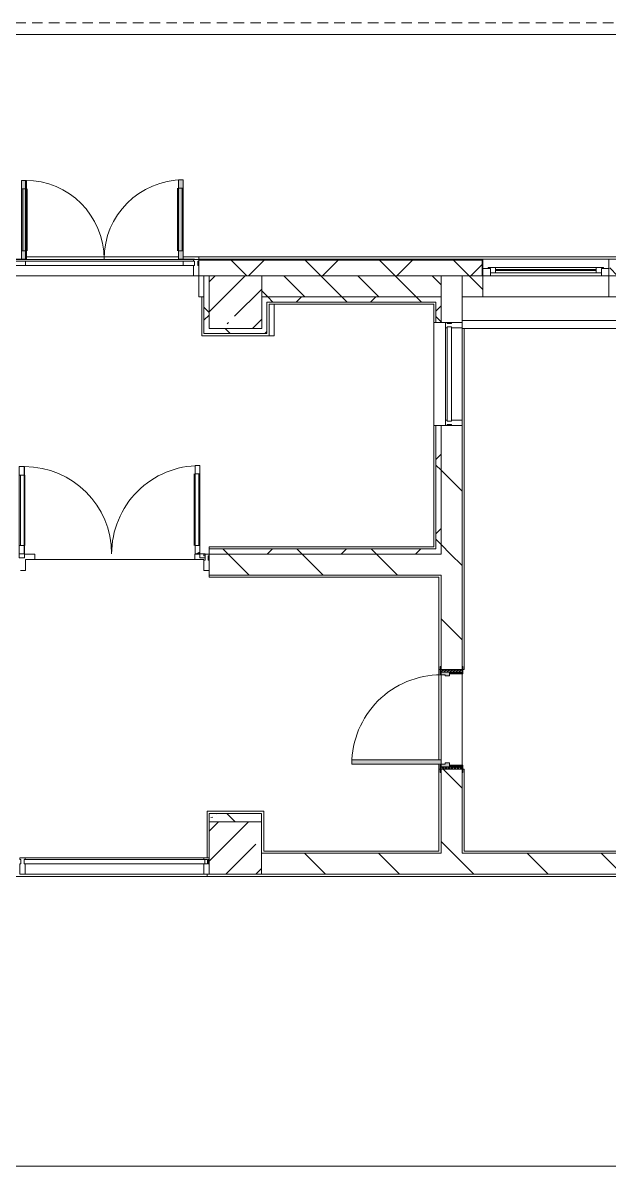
# Model space of a CAD drawing. Header units: millimetres. Extents: x -4196 to 190310, y -8553 to 29000.
# Drawn here: x 173170 to 178759, y 10620 to 21510 of the extents above; entities that cross this region are included whole.
import ezdxf

# ---------------------------------------------------------------- set-up
doc = ezdxf.new("R2010")
doc.units = ezdxf.units.MM
doc.linetypes.add('200_ШТРИХ__ш1_п0_6_', pattern=[160, 100, -60])
for name, color, linetype, lineweight, true_color in [('A-DETL-GENF-10', 7, 'Continuous', 5, 0xe2e2e2), ('A-DETL-GENF-9', 7, 'Continuous', 5, 0xaaaaaa), ('A-DOOR-1', 7, 'Continuous', 5, 0xaaaaaa), ('A-DOOR-2', 7, 'Continuous', 5, 0xe2e2e2), ('A-DOOR-FRAM-1', 7, 'Continuous', 5, 0xe2e2e2), ('A-DOOR-FRAM-2', 7, 'Continuous', 5, 0xaaaaaa), ('A-FLOR-1', 7, 'Continuous', 5, 0xaaaaaa), ('I-WALL-5', 7, 'Continuous', 5, 0x787878)]:
    doc.layers.add(name, color=color, linetype=linetype, lineweight=lineweight, true_color=true_color)
for name, color, linetype, lineweight in [('A-DETL-MBND', 7, '200_ШТРИХ__ш1_п0_6_', 9), ('A-GLAZ-1', 7, 'Continuous', 5), ('A-GLAZ-CURT-2', 7, 'Continuous', 5), ('A-GLAZ-CWMG-2', 7, 'Continuous', 5), ('A-WALL', 7, 'Continuous', 9), ('A-WALL-4', 7, 'Continuous', 5), ('I-WALL-3', 7, 'Continuous', 5), ('S-COLS-2', 7, 'Continuous', 5)]:
    doc.layers.add(name, color=color, linetype=linetype, lineweight=lineweight)
pattern_1 = [(135, (59346.5, 0), (-353.5534, -353.5534), [])]
pattern_2 = [(135, (59346.5, 0), (-176.7767, -176.7767), [])]
pattern_3 = [(45, (59346.5, 0), (-353.5534, 353.5534), []), (135, (59346.5, 0), (-353.5534, -353.5534), [])]

# ---------------------------------------------------------------- blocks, each defined once
blk = doc.blocks.new('110_Дверь_СКБ_1Ст_Внутренняя1 - Д-14_п_ 950x2100h_охрана-33310230-1_6_1_птичка')
at = {"layer": 'A-DOOR-1'}
h = blk.add_hatch(dxfattribs=at)
h.set_pattern_fill('FP_119', color=256, style=0, pattern_type=2)
h.set_pattern_definition([(135, (1826.41, 164.685), (-14.14214, -14.14214), []), (225, (1826.41, 164.685), (14.14214, -14.14214), [])])
h.paths.add_polyline_path([(462.5, 100), (462.5, -100), (487.5, -100), (487.5, 100)])
at = {"layer": 'A-DOOR-2'}
h = blk.add_hatch(color=256, dxfattribs=at)
h.paths.add_polyline_path([(-437.5, 20), (-402.5, 20), (-402.5, 60), (-412.5, 60), (-412.5, 100), (-437.5, 100)])
h.paths.add_polyline_path([(427.5, 20), (462.5, 20), (462.5, 100), (437.5, 100), (437.5, 60), (427.5, 60), (427.5, 44)])
at = {"layer": 'A-DOOR-FRAM-1'}
for points in [[(-412.5, 120), (-412.5, 100), (-372.5, 100), (-372.5, 950), (-412.5, 950)], [(-492.5, 108), (-492.5, 100), (-422.5, 100), (-422.5, 108), (-462.5, 108)], [(-437.5, -100), (-422.5, -100), (-422.5, 20), (-437.5, 20), (-437.5, -9.6)], [(447.5, 108), (447.5, 100), (517.5, 100), (517.5, 108), (462.5, 108)], [(447.5, -9.6), (449.1, -100), (462.5, -100), (462.5, 20), (447.5, 20)], [(-492.5, -100), (-492.5, -108), (-422.5, -108), (-422.5, -100), (-462.5, -100)], [(447.5, -102.9), (447.5, -108), (517.5, -108), (517.5, -100), (447.5, -100)]]:
    blk.add_hatch(color=256, dxfattribs=at).paths.add_polyline_path(points)
at = {"layer": 'A-DOOR-FRAM-2'}
h = blk.add_hatch(dxfattribs=at)
h.set_pattern_fill('FP_120', color=256, style=0, pattern_type=2)
h.set_pattern_definition([(45, (-296.384, 164.685), (-14.1421, 14.1421), []), (135, (-296.384, 164.685), (-14.1421, -14.1421), [])])
h.paths.add_polyline_path([(-462.5, -100), (-437.5, -100), (-437.5, 100), (-462.5, 100), (-462.5, -9.6)])
at = {"layer": 'A-DOOR-1'}
for p, q in [((-412.5, 950), (-412.5, 100)), ((-372.5, 950), (-412.5, 950)), ((-372.5, 100), (-372.5, 950)), ((-412.5, 100), (-372.5, 100))]:
    blk.add_line(p, q, dxfattribs=at)
blk.add_arc((-412.5, 100), 850, 360, 90, dxfattribs=at)
at = {"layer": 'A-DOOR-FRAM-2'}
for p, q in [((-422.5, 108), (-492.5, 108)), ((-492.5, 108), (-492.5, 100)), ((-492.5, 100), (-422.5, 100)), ((-437.5, 100), (-462.5, 100)), ((-462.5, 100), (-462.5, -100)), ((-412.5, 100), (-437.5, 100)), ((-437.5, 100), (-437.5, 20)), ((-437.5, -100), (-437.5, 100)), ((-422.5, 100), (-437.5, 100)), ((-437.5, 100), (-437.5, 99)), ((-437.5, 99), (-422.5, 99)), ((-437.5, 20), (-402.5, 20)), ((-422.5, 20), (-437.5, 20)), ((-437.5, 20), (-437.5, -100)), ((-422.5, 100), (-422.5, 108)), ((-422.5, 99), (-422.5, 100)), ((-422.5, -100), (-422.5, 20)), ((-412.5, 60), (-412.5, 100)), ((-402.5, 60), (-412.5, 60)), ((-402.5, 20), (-402.5, 60)), ((437.5, 60), (427.5, 60)), ((427.5, 60), (427.5, 20)), ((427.5, 20), (462.5, 20)), ((437.5, 100), (437.5, 60)), ((462.5, 100), (437.5, 100)), ((517.5, 108), (447.5, 108)), ((447.5, 108), (447.5, 100)), ((462.5, 100), (447.5, 100)), ((447.5, 100), (447.5, 99)), ((447.5, 100), (517.5, 100)), ((447.5, 99), (462.5, 99)), ((462.5, 20), (447.5, 20)), ((447.5, 20), (447.5, -100)), ((462.5, 20), (462.5, 100)), ((487.5, 100), (462.5, 100)), ((462.5, 100), (462.5, -100)), ((462.5, 99), (462.5, 100)), ((462.5, -100), (462.5, 20)), ((487.5, -100), (487.5, 100)), ((517.5, 100), (517.5, 108)), ((-422.5, -100), (-492.5, -100)), ((-492.5, -100), (-492.5, -108)), ((-492.5, -108), (-422.5, -108)), ((-462.5, -100), (-437.5, -100)), ((-437.5, -100), (-422.5, -100)), ((-422.5, -108), (-422.5, -100)), ((447.5, -100), (462.5, -100)), ((517.5, -100), (447.5, -100)), ((447.5, -100), (447.5, -108)), ((447.5, -108), (517.5, -108)), ((462.5, -100), (487.5, -100)), ((517.5, -108), (517.5, -100))]:
    blk.add_line(p, q, dxfattribs=at)
blk = doc.blocks.new('Прямоугольный импост - Импост структурный с накладкой - 160мм-22852563-1_6_1_птичка')
at = {"layer": 'A-GLAZ-CWMG-2'}
for p, q in [((-50, 40), (-50, 140)), ((-50, 140), (0, 140)), ((0, 140), (0, 40)), ((-50, -17), (-50, 0)), ((-10, 40), (-10, 0)), ((0, 40), (-10, 40)), ((-10, 0), (0, 0)), ((0, 0), (0, -17)), ((0, -17), (-50, -17))]:
    blk.add_line(p, q, dxfattribs=at)
blk = doc.blocks.new('Дверь_Витражная_СКБ_2Ст - ВН-5-31911725-1_6_1_птичка')
at = {"layer": 'A-DETL-GENF-10'}
for points in [[(-788, 20), (-743, 20), (-743, 770), (-788, 770), (-788, 40)], [(746, 20), (752, 20), (752, 774), (707, 774), (707, 20)]]:
    blk.add_hatch(color=256, dxfattribs=at).paths.add_polyline_path(points)
at = {"layer": 'A-DETL-GENF-9'}
for p, q in [((-788, 770), (-743, 770)), ((-788, 770), (-788, 20)), ((-743, 770), (-788, 770)), ((-788, 770), (-788, 20)), ((-743, 770), (-743, 20)), ((-743, 20), (-743, 770)), ((752, 774), (707, 774)), ((707, 774), (707, 20)), ((752, 774), (707, 774)), ((707, 774), (707, 20)), ((752, 774), (752, 20)), ((752, 20), (752, 774)), ((-788, 690), (-743, 690)), ((-778, 690), (-778, 100)), ((-734, 690), (-734, 100)), ((698, 694), (698, 100)), ((752, 694), (707, 694)), ((742, 694), (742, 100)), ((-752, 20), (-860, 20)), ((-752, 20), (-860, 20)), ((-788, 100), (-743, 100)), ((-743, 20), (-788, 20)), ((-788, 20), (-743, 20)), ((752, 100), (707, 100)), ((707, 20), (752, 20)), ((707, 20), (752, 20)), ((752, 20), (860, 20)), ((860, 20), (752, 20))]:
    blk.add_line(p, q, dxfattribs=at)
at = {"layer": 'A-DOOR-1'}
for p, q in [((-752, 770), (-752, 20)), ((752, 774), (752, 20)), ((-752, 0), (-860, 0)), ((-860, 0), (-860, -40)), ((-752, -40), (-752, 0)), ((860, 0), (752, 0)), ((752, 0), (752, -40)), ((860, -40), (860, 0)), ((-860, -40), (-752, -40)), ((752, -40), (860, -40))]:
    blk.add_line(p, q, dxfattribs=at)
for centre, radius, start, end in [((-752, 20), 750, 360, 90), ((752, 20), 754, 90, 180)]:
    blk.add_arc(centre, radius, start, end, dxfattribs=at)
blk = doc.blocks.new('Прямоугольный импост - Импост структурный с накладкой - 160мм-24260934-1_6_1_птичка')
at = {"layer": 'A-GLAZ-CWMG-2'}
for p, q in [((115450, 19257), (113750, 19257)), ((115352, 19240), (113848, 19240)), ((115352, 19200), (113848, 19200)), ((115450, 19100), (113750, 19100))]:
    blk.add_line(p, q, dxfattribs=at)
blk = doc.blocks.new('Дверь_Витражная_остекление_ - ВВ-14 остекление-32472302-1_6_1_птичка')
at = {"layer": 'A-DETL-GENF-10'}
blk.add_hatch(color=256, dxfattribs=at).paths.add_polyline_path([(-793, -20), (-835, -20), (-835, -41), (-819, -33)])
at = {"layer": 'A-DETL-GENF-9'}
for p, q in [((-790, -20), (-835, -20)), ((-835, -860), (-835, -20)), ((-790, -20), (-835, -20)), ((-835, -20), (-835, -860)), ((-835, -100), (-790, -100)), ((-825, -780), (-825, -100)), ((-790, -860), (-790, -20)), ((-790, -860), (-790, -20)), ((-781, -780), (-781, -100)), ((831, -770), (831, -100)), ((840, -850), (840, -20)), ((840, -20), (840, -850)), ((885, -100), (840, -100)), ((875, -770), (875, -100)), ((885, -850), (885, -20)), ((885, -850), (885, -20)), ((-835, -780), (-790, -780)), ((-835, -860), (-790, -860)), ((-835, -860), (-790, -860)), ((885, -770), (840, -770)), ((885, -850), (840, -850)), ((840, -850), (885, -850))]:
    blk.add_line(p, q, dxfattribs=at)
at = {"layer": 'A-DOOR-1'}
for p, q in [((-885, 20), (-835, 20)), ((-885, -20), (-885, 20)), ((-835, 20), (-835, -20)), ((835, 20), (885, 20)), ((835, -20), (835, 20)), ((885, 20), (885, -20)), ((-835, -20), (-885, -20)), ((-835, -860), (-835, -20)), ((835, -850), (835, -20)), ((885, -20), (835, -20))]:
    blk.add_line(p, q, dxfattribs=at)
for centre, radius, start, end in [((-835, -20), 840, 270, 0), ((835, -20), 830, 180, 270)]:
    blk.add_arc(centre, radius, start, end, dxfattribs=at)
blk = doc.blocks.new('Прямоугольный импост - Импост структурный с накладкой - 160мм Темный-V118-1_6_1_птичка')
at = {"layer": 'A-GLAZ-CWMG-2'}
for p, q in [((-25, 0), (-25, 17)), ((-25, 17), (25, 17)), ((-15, 0), (-25, 0)), ((-15, -40), (-15, 0)), ((25, 0), (15, 0)), ((15, 0), (15, -40)), ((25, 17), (25, 0)), ((-25, -140), (-25, -40)), ((-25, -40), (-15, -40)), ((15, -40), (25, -40)), ((25, -40), (25, -140)), ((25, -140), (-25, -140))]:
    blk.add_line(p, q, dxfattribs=at)
blk = doc.blocks.new('Системная панель - Стекло - 40мм-24262626-1_6_1_птичка')
at = {"layer": 'A-GLAZ-CURT-2'}
h = blk.add_hatch(dxfattribs=at)
h.set_pattern_fill('FP_161', color=256, style=0, pattern_type=2)
h.set_pattern_definition([(135, (17665, -118370), (-1414.214, -1414.214), [1000, -3000]), (135, (18165, -119370), (-1414.214, -1414.214), [3000, -1000]), (135, (18665, -117370), (-1414.214, -1414.214), [1000, -3000])])
h.paths.add_polyline_path([(450, 0), (450, 40), (-450, 40), (-450, 0), (272, 0)])
for p, q in [((450, 40), (-450, 40)), ((-450, 40), (-450, 0)), ((-450, 0), (450, 0)), ((450, 0), (450, 40))]:
    blk.add_line(p, q, dxfattribs=at)
blk = doc.blocks.new('Прямоугольный импост - Импост структурный с накладкой - 160мм-20958586-1_6_1_птичка')
at = {"layer": 'A-GLAZ-CWMG-2'}
for p, q in [((117853, 17725), (117853, 18605)), ((118010, 17725), (118010, 18605))]:
    blk.add_line(p, q, dxfattribs=at)
blk = doc.blocks.new('Прямоугольный импост - Импост структурный с накладкой - 160мм-24262627-1_6_1_птичка')
at = {"layer": 'A-GLAZ-CWMG-2'}
for p, q in [((-50, 0), (-50, 17)), ((-50, 17), (0, 17)), ((-40, 0), (-50, 0)), ((-40, -40), (-40, 0)), ((0, 0), (-10, 0)), ((-10, 0), (-10, -40)), ((0, 17), (0, 0)), ((-50, -140), (-50, -40)), ((-50, -40), (-40, -40)), ((-10, -40), (0, -40)), ((0, -40), (0, -140)), ((0, -140), (-50, -140))]:
    blk.add_line(p, q, dxfattribs=at)
blk = doc.blocks.new('Прямоугольный импост - Импост структурный с накладкой - 160мм-24262628-1_6_1_птичка')
at = {"layer": 'A-GLAZ-CWMG-2'}
for p, q in [((0, 17), (-50, 17)), ((-50, 17), (-50, 0)), ((-50, 0), (-40, 0)), ((-40, 0), (-40, -40)), ((-10, -40), (-10, 0)), ((-10, 0), (0, 0)), ((0, 0), (0, 17)), ((-40, -40), (-50, -40)), ((-50, -40), (-50, -140)), ((0, -40), (-10, -40)), ((0, -140), (0, -40)), ((-50, -140), (0, -140))]:
    blk.add_line(p, q, dxfattribs=at)
blk = doc.blocks.new('120_Окно_СКБ_1Ст - 120_Окно_СКБ_1Ст_1200х2500_h_ с форточкой-22889524-1_6_1_птичка')
at = {"layer": 'A-GLAZ-1'}
for p, q in [((-600, 5), (-600, 75)), ((-600, 75), (-530, 75)), ((600, 75), (-600, 75)), ((-530, 5), (-600, 5)), ((-600, 5), (-550, 5)), ((-530, 5), (-550, 5)), ((-550, 5), (-550, -5)), ((-530, 75), (-530, 5)), ((530, 45), (-530, 45)), ((-530, 45), (-530, 5)), ((-480, -5), (-480, 45)), ((-480, 25), (480, 25)), ((480, 15), (-480, 15)), ((480, -5), (480, 45)), ((530, 5), (530, 75)), ((530, 75), (600, 75)), ((530, 5), (530, 45)), ((600, 5), (530, 5)), ((550, 5), (530, 5)), ((550, 5), (600, 5)), ((550, -5), (550, 5)), ((600, 75), (600, 5)), ((-550, -5), (550, -5)), ((550, -5), (-550, -5))]:
    blk.add_line(p, q, dxfattribs=at)
blk = doc.blocks.new('Системная панель - Стекло - 40мм-32354598-1_6_1_птичка')
at = {"layer": 'A-GLAZ-CURT-2'}
for p, q in [((875, 40), (-875, 40)), ((-875, 40), (-875, 0)), ((-875, 0), (875, 0)), ((875, 0), (875, 40))]:
    blk.add_line(p, q, dxfattribs=at)
blk = doc.blocks.new('Прямоугольный импост - Импост структурный с накладкой - 160мм Темный-32355000-1_6_1_птичка')
at = {"layer": 'A-GLAZ-CWMG-2'}
for p, q in [((113845, 13557), (115550, 13557)), ((113845, 13400), (115550, 13400))]:
    blk.add_line(p, q, dxfattribs=at)
blk = doc.blocks.new('Прямоугольный импост - Импост структурный с накладкой - 160мм Темный-V116-1_6_1_птичка')
at = {"layer": 'A-GLAZ-CWMG-2'}
for p, q in [((-25, 0), (-25, 17)), ((-25, 17), (25, 17)), ((-15, 0), (-25, 0)), ((-15, -40), (-15, 0)), ((25, 0), (15, 0)), ((15, 0), (15, -40)), ((25, 17), (25, 0)), ((-25, -140), (-25, -40)), ((-25, -40), (-15, -40)), ((15, -40), (25, -40)), ((25, -40), (25, -140)), ((25, -140), (-25, -140))]:
    blk.add_line(p, q, dxfattribs=at)
blk = doc.blocks.new('BSC_Колонна _Прямоугольная - 500х500-V143-1_6_1_птичка')
at = {"layer": 'S-COLS-2'}
h = blk.add_hatch(dxfattribs=at)
h.set_pattern_fill('FP_184', color=256, style=0, pattern_type=2)
h.set_pattern_definition([(45, (-115850.45, -18850), (-285.1231, 285.1231), []), (45, (-115565.32, -18850), (-285.1231, 285.1231), [504.031, -100.806, 16.764, -84.042])])
h.paths.add_polyline_path([(250, -250), (250, 250), (-250, 250), (-250, -250), (210, -250)])
for p, q in [((250, 250), (-250, 250)), ((-250, 250), (-250, -250)), ((250, -250), (250, 250)), ((-250, -250), (250, -250))]:
    blk.add_line(p, q, dxfattribs=at)
blk = doc.blocks.new('Прямоугольный импост - Импост структурный с накладкой - 160мм Темный-31239248-1_6_1_птичка')
at = {"layer": 'A-GLAZ-CWMG-2'}
for p, q in [((0, 17), (-50, 17)), ((-50, 17), (-50, 0)), ((-50, 0), (-40, 0)), ((-40, 0), (-40, -40)), ((-10, -40), (-10, 0)), ((-10, 0), (0, 0)), ((0, 0), (0, 17)), ((-40, -40), (-50, -40)), ((-50, -40), (-50, -140)), ((0, -40), (-10, -40)), ((0, -140), (0, -40)), ((-50, -140), (0, -140))]:
    blk.add_line(p, q, dxfattribs=at)
blk = doc.blocks.new('Прямоугольный импост - Импост структурный с накладкой - 160мм Темный-V174-1_6_1_птичка')
at = {"layer": 'A-GLAZ-CWMG-2'}
for p, q in [((0, 17), (-50, 17)), ((-50, 17), (-50, 0)), ((-50, 0), (-40, 0)), ((-40, 0), (-40, -40)), ((-10, -40), (-10, 0)), ((-10, 0), (0, 0)), ((0, 0), (0, 17)), ((-40, -40), (-50, -40)), ((-50, -40), (-50, -140)), ((0, -40), (-10, -40)), ((0, -140), (0, -40)), ((-50, -140), (0, -140))]:
    blk.add_line(p, q, dxfattribs=at)
blk = doc.blocks.new('Зашивка приборов отопления2 - Зашивка приборов отопления-33269377-1_6_1_птичка')
at = {"layer": 'A-WALL-4'}
for p, q in [((119410, 18900), (118210, 18900)), ((120680, 18675), (120680, 18900)), ((118010, 18675), (120680, 18675)), ((120680, 18675), (118010, 18675)), ((120680, 18600), (120680, 18675)), ((118010, 18600), (120680, 18600))]:
    blk.add_line(p, q, dxfattribs=at)

msp = doc.modelspace()

# ---------------------------------------------------------------- hatches: boundary and pattern name
at = {"layer": 'A-WALL-4'}
h = msp.add_hatch(dxfattribs=at)
h.set_pattern_fill('FP_116', color=256, style=0, pattern_type=2)
h.set_pattern_definition(pattern_3)
h.paths.add_polyline_path([(172255.3, 19100), (172236.9, 19125), (172246.9, 19100)])
h.paths.add_polyline_path([(172152.3, 19100), (172166.9, 19100), (172146.9, 19218.2), (172146.9, 19100)])
h.paths.add_polyline_path([(180198.5, 19100), (180206.5, 19100), (180203.5, 19250), (178764.5, 19250), (178764.5, 19100), (179125, 19100)])
h.paths.add_polyline_path([(177356.5, 19100), (177548.5, 19100), (177548.5, 19250), (174846.9, 19250), (174846.9, 19100), (177266.1, 19100)])
h.paths.add_polyline_path([(172202.8, 19158.9), (172204, 19170.9), (172196.9, 19180.7), (172196.9, 19250), (172146.8, 19250), (172152.3, 19228.8), (172196.9, 19167.1)])
h = msp.add_hatch(dxfattribs=at)
h.set_pattern_fill('FP_98', color=256, style=0, pattern_type=2)
h.set_pattern_definition(pattern_2)
h.paths.add_polyline_path([(170456.5, 18900), (172096.9, 18900), (172096.9, 19100), (170396.5, 19100), (170396.5, 18900), (170446.5, 18900)])
h.paths.add_polyline_path([(177090.7, 18900), (177156.5, 18900), (177156.5, 19100), (175446.9, 19100), (175446.9, 18900), (177086.5, 18900)])
h.paths.add_polyline_path([(172196.9, 18900), (172196.9, 19100), (172146.9, 19100), (172146.9, 18900), (172166.9, 18900)])
h.paths.add_polyline_path([(174896.9, 18900), (174896.9, 19100), (174846.9, 19097), (174850.8, 18900), (174879.6, 18900)])
h = msp.add_hatch(dxfattribs=at)
h.set_pattern_fill('FP_98', color=256, style=0, pattern_type=2)
h.set_pattern_definition(pattern_2)
h.paths.add_polyline_path([(180256.5, 18900), (180276.5, 18900), (180276.5, 19100), (178756.5, 19100), (178756.5, 18900), (180026.6, 18900)])
h.paths.add_polyline_path([(177376.5, 18900), (177556.5, 18900), (177551.5, 19100), (177356.5, 19100), (177356.5, 18900)])
at = {"layer": 'I-WALL-3'}
h = msp.add_hatch(dxfattribs=at)
h.set_pattern_fill('FP_116', color=256, style=0, pattern_type=2)
h.set_pattern_definition(pattern_3)
h.paths.add_polyline_path([(174946.9, 18550), (174942.4, 19100), (174896.9, 19100), (174896.9, 18550), (174946.9, 18550)])
h = msp.add_hatch(dxfattribs=at)
h.set_pattern_fill('FP_115', color=256, style=0, pattern_type=2)
h.set_pattern_definition(pattern_1)
h.paths.add_polyline_path([(177356.5, 16450), (177356.5, 17675), (177156.5, 17675), (177156.5, 16450), (177266.1, 16450)])
h.paths.add_polyline_path([(177356.5, 18655), (177356.5, 19100), (177156.5, 19100), (177156.5, 18655), (177266.1, 18655)])
h = msp.add_hatch(dxfattribs=at)
h.set_pattern_fill('FP_116', color=256, style=0, pattern_type=2)
h.set_pattern_definition(pattern_3)
h.paths.add_polyline_path([(177074.3, 18850), (177106.5, 18850.3), (177106.5, 18900), (175446.9, 18900), (175446.9, 18850), (176336.6, 18850)])
h = msp.add_hatch(dxfattribs=at)
h.set_pattern_fill('FP_116', color=256, style=0, pattern_type=2)
h.set_pattern_definition(pattern_3)
h.paths.add_polyline_path([(177156.5, 16500), (177156.5, 17675), (177106.5, 17675), (177106.5, 16500), (177153, 16500)])
h.paths.add_polyline_path([(177106.5, 18655), (177156.5, 18655), (177156.5, 18900), (177106.5, 18900), (177106.5, 18830)])
h = msp.add_hatch(dxfattribs=at)
h.set_pattern_fill('FP_116', color=256, style=0, pattern_type=2)
h.set_pattern_definition(pattern_3)
h.paths.add_polyline_path([(175407.1, 18550), (175496.9, 18550), (175496.9, 18600), (174946.9, 18600), (174946.9, 18550), (174999.8, 18550)])
h = msp.add_hatch(dxfattribs=at)
h.set_pattern_fill('FP_116', color=256, style=0, pattern_type=2)
h.set_pattern_definition(pattern_3)
h.paths.add_polyline_path([(177086.5, 16450), (177156.5, 16450), (177153, 16500), (174946.9, 16500), (174949.4, 16450), (176285, 16450)])
h = msp.add_hatch(dxfattribs=at)
h.set_pattern_fill('FP_115', color=256, style=0, pattern_type=2)
h.set_pattern_definition(pattern_1)
h.paths.add_polyline_path([(177356.5, 16250), (177356.5, 16450), (174946.9, 16450), (174947.1, 16250), (177266.1, 16250)])
h = msp.add_hatch(dxfattribs=at)
h.set_pattern_fill('FP_115', color=256, style=0, pattern_type=2)
h.set_pattern_definition(pattern_1)
h.paths.add_polyline_path([(177266.1, 13600), (177356.5, 13600), (177356.5, 14400), (177156.5, 14400), (177156.5, 13600)])
h.paths.add_polyline_path([(177356.5, 15350), (177356.5, 16250), (177156.5, 16250), (177156.5, 15350), (177285.9, 15350)])
h = msp.add_hatch(dxfattribs=at)
h.set_pattern_fill('FP_115', color=256, style=0, pattern_type=2)
h.set_pattern_definition(pattern_1)
h.paths.add_polyline_path([(180276.5, 13400), (180276.5, 13600), (175446.5, 13600), (175446.5, 13400), (180054.5, 13400)])
at = {"layer": 'I-WALL-5'}
h = msp.add_hatch(dxfattribs=at)
h.set_pattern_fill('FP_127', color=256, style=0, pattern_type=2)
h.set_pattern_definition([(135, (59346.5, 0), (-377.1708, -377.1708), [533.4, -88.9, 17.78, -88.9]), (135, (59346.5, 376.94), (-377.1708, -377.1708), []), (50, (59346.5, 0), (637.6445, -55.7866), [66.675, -733.425]), (355, (59346.5, 0), (-123.3494, 668.6992), [53.34, -586.74]), (100.451, (59399.6, -4.65), (514.299, 612.908), [56.665, -623.315]), (46.184, (59346.5, 177.8), (948.7764, -147.1497), [100.012, -1100.137]), (96.636, (59425.6, 165.5), (830.909, 865.997), [84.998, -934.973]), (351.184, (59346.5, 177.8), (830.918, 865.988), [80.01, -880.11]), (21, (59435.4, 133.35), (530.6506, -357.9283), [66.675, -733.425]), (326, (59435.4, 133.35), (216.308, 644.6585), [53.34, -586.74]), (71.451, (59479.6, 103.5), (746.9596, 286.7243), [56.665, -623.315]), (37.5, (59346.5, 0), (10.81053, 295.9426), [16.764, -562.864, 16.764, -578.866, -588.962]), (37.5, (59346.5, 0), (10.81053, 295.9426), [-1175.258, 16.764, -572.198]), (7.5, (59346.5, 0), (233.86916, 350.63175), [16.764, -322.834, 16.764, -549.529, -224.472]), (7.5, (59346.5, 0), (233.86916, 350.63175), [-905.891, 16.764, -207.708]), (327.5, (59148.24, 0), (474.5678, -20.0513), [16.764, -205.486, 16.764, -676.656, -920.115]), (327.5, (59148.24, 0), (474.5678, -20.0513), [-915.67, 16.764, -903.351]), (317.5, (59059.34, 0), (518.4522, 88.9934), [16.764, -272.161, 16.764, -443.738, -653.415]), (317.5, (59059.34, 0), (518.4522, 88.9934), [-749.427, 16.764, -636.651])])
h.paths.add_polyline_path([(175446.5, 13900), (175446.5, 13980), (174946.9, 13980), (174946.9, 13900), (175407.1, 13900)])
at = {"layer": 'S-COLS-2'}
h = msp.add_hatch(dxfattribs=at)
h.set_pattern_fill('FP_97', color=256, style=0, pattern_type=2)
h.set_pattern_definition([(45, (59346.5, 0), (-285.1231, 285.1231), []), (45, (59631.6, 0), (-285.1231, 285.1231), [504.031, -100.806, 16.764, -84.042])])
h.paths.add_polyline_path([(175210.9, 13400), (175446.5, 13400), (175446.5, 13900), (174946.5, 13900), (174946.5, 13400)])

# ---------------------------------------------------------------- linework, layer by layer
at = {"layer": 'A-DETL-MBND'}
for p, q in [((170539.1, 21510), (179316.5, 21510)), ((179316.5, 21400), (170618.7, 21400))]:
    msp.add_line(p, q, dxfattribs=at)
at = {"layer": 'A-FLOR-1'}
for p, q in [((179316.5, 21400), (170618.7, 21400)), ((175566.9, 18830), (175566.9, 18530)), ((175566.9, 18530), (175516.9, 18530)), ((177376.5, 15350), (177376.5, 18600)), ((173186.9, 16450), (173284.9, 16450)), ((173284.9, 16450), (173284.9, 16398)), ((174808.9, 16398), (174808.9, 16450)), ((174808.9, 16450), (174856.9, 16450)), ((174896.9, 16398), (173196.9, 16398)), ((173196.9, 16398), (173196.9, 16293)), ((173196.9, 16293), (173146.9, 16293)), ((174946.9, 16230), (174946.9, 16250)), ((177136.5, 16230), (174946.9, 16230)), ((177136.5, 14490), (177136.5, 16230)), ((177136.5, 15350), (177148.5, 15350)), ((177364.5, 15350), (177376.5, 15350)), ((177136.5, 13620), (177136.5, 14450)), ((177148.5, 14400), (177136.5, 14400)), ((177376.5, 14400), (177364.5, 14400)), ((177376.5, 13620), (177376.5, 14400)), ((174926.5, 13557), (174926.5, 14000)), ((174926.5, 14000), (175466.5, 14000)), ((175466.5, 14000), (175466.5, 13620)), ((175466.5, 13620), (177136.5, 13620)), ((180256.5, 13620), (177376.5, 13620)), ((174926.5, 13380), (174926.5, 13400)), ((173020.7, 13380), (179706.5, 13380)), ((170526.5, 10620), (180536.5, 10620))]:
    msp.add_line(p, q, dxfattribs=at)
at = {"layer": 'A-WALL'}
for p, q in [((177551.5, 19253), (174846.9, 19253)), ((177548.5, 19250), (174846.9, 19250)), ((177548.5, 19100), (177548.5, 19250)), ((177551.5, 19100), (177551.5, 19253)), ((174896.9, 19100), (174846.9, 19100)), ((174896.9, 19100), (174896.9, 18550)), ((177156.5, 19100), (175446.9, 19100)), ((177156.5, 18655), (177156.5, 19100)), ((177356.5, 19100), (177556.5, 19100)), ((177356.5, 19100), (177356.5, 18900)), ((180276.5, 19100), (178756.5, 19100)), ((174876.9, 18900), (174896.9, 18900)), ((175496.9, 18850), (177106.5, 18850)), ((175496.9, 18850), (175496.9, 18550)), ((177106.5, 18850), (177106.5, 18655)), ((175496.9, 18550), (174896.9, 18550)), ((177106.5, 17675), (177106.5, 16500)), ((177156.5, 16500), (177156.5, 17675)), ((177106.5, 16500), (174946.9, 16500))]:
    msp.add_line(p, q, dxfattribs=at)
at = {"layer": 'A-WALL-4'}
for p, q in [((173203.9, 19280), (174653.9, 19280)), ((174698.9, 19280), (184018.6, 19280)), ((174846.9, 19280), (174846.9, 18900)), ((180356.5, 19258), (174846.9, 19258)), ((177556.5, 18900), (177556.5, 19258)), ((178756.5, 19258), (178756.5, 18900)), ((174896.9, 19100), (174946.9, 19100)), ((174846.9, 18900), (174876.9, 18900)), ((175446.9, 18900), (177156.5, 18900)), ((177356.5, 18900), (180276.5, 18900))]:
    msp.add_line(p, q, dxfattribs=at)
at = {"layer": 'I-WALL-3'}
for p, q in [((177356.5, 19100), (177156.5, 19100)), ((174876.9, 18900), (174876.9, 18530)), ((177356.5, 18655), (177356.5, 18900)), ((175516.9, 18830), (177086.5, 18830)), ((175516.9, 18530), (175516.9, 18830)), ((177086.5, 18830), (177086.5, 16520)), ((177086.5, 18655), (177356.5, 18655)), ((174876.9, 18530), (175516.9, 18530)), ((177356.5, 17675), (177086.5, 17675)), ((177356.5, 15380), (177356.5, 17675)), ((174946.9, 16520), (174946.9, 16250)), ((177086.5, 16520), (174946.9, 16520)), ((177156.5, 16450), (174946.9, 16450)), ((177156.5, 16500), (177156.5, 16500)), ((177156.5, 16450), (177156.5, 16500)), ((174946.9, 16250), (177156.5, 16250)), ((177156.5, 16250), (177156.5, 15380)), ((177156.5, 14490), (177156.5, 15300)), ((177356.5, 15310), (177356.5, 14440)), ((177156.5, 14370), (177156.5, 13600)), ((177356.5, 13600), (177356.5, 14370)), ((175446.5, 13980), (174946.9, 13980)), ((174946.9, 13980), (174946.9, 13900)), ((175446.5, 13900), (175446.5, 13980)), ((174946.9, 13900), (175446.5, 13900)), ((177156.5, 13600), (175446.5, 13600)), ((175446.5, 13600), (175446.5, 13400)), ((180276.5, 13600), (177356.5, 13600)), ((175446.5, 13400), (179726.5, 13400))]:
    msp.add_line(p, q, dxfattribs=at)
at = {"layer": 'S-COLS-2'}
for p, q in [((175446.5, 13900), (174946.5, 13900)), ((174946.5, 13900), (174946.5, 13400)), ((175446.5, 13600), (175446.5, 13900)), ((175446.5, 13400), (175446.5, 13600)), ((174946.5, 13400), (175446.5, 13400))]:
    msp.add_line(p, q, dxfattribs=at)

# ---------------------------------------------------------------- block references
at = {"layer": 'A-DOOR-1'}
msp.add_blockref('Дверь_Витражная_СКБ_2Ст - ВН-5-31911725-1_6_1_птичка', (173946.9, 19240), dxfattribs=at)
for name, p, rotation in [('Дверь_Витражная_остекление_ - ВВ-14 остекление-32472302-1_6_1_птичка', (174021.9, 16433), 180), ('110_Дверь_СКБ_1Ст_Внутренняя1 - Д-14_п_ 950x2100h_охрана-33310230-1_6_1_птичка', (177256.5, 14862.5), 90)]:
    msp.add_blockref(name, p, dxfattribs=dict(at, rotation=rotation))
at = {"layer": 'A-GLAZ-1', "rotation": 180}
msp.add_blockref('120_Окно_СКБ_1Ст - 120_Окно_СКБ_1Ст_1200х2500_h_ с форточкой-22889524-1_6_1_птичка', (178156.5, 19175), dxfattribs=at)
at = {"layer": 'A-GLAZ-CURT-2'}
for name, p, rotation in [('Системная панель - Стекло - 40мм-24262626-1_6_1_птичка', (177216.5, 18165), 269.9999999999995), ('Системная панель - Стекло - 40мм-32354598-1_6_1_птичка', (174056.9, 13540), 180)]:
    msp.add_blockref(name, p, dxfattribs=dict(at, rotation=rotation))
at = {"layer": 'A-GLAZ-CWMG-2'}
for name, p in [('Прямоугольный импост - Импост структурный с накладкой - 160мм-24260934-1_6_1_птичка', (59346.5, 0)), ('Прямоугольный импост - Импост структурный с накладкой - 160мм-20958586-1_6_1_птичка', (59346.5, 0)), ('Прямоугольный импост - Импост структурный с накладкой - 160мм Темный-31239248-1_6_1_птичка', (174946.9, 16433)), ('Прямоугольный импост - Импост структурный с накладкой - 160мм Темный-32355000-1_6_1_птичка', (59346.5, 0)), ('Прямоугольный импост - Импост структурный с накладкой - 160мм Темный-V174-1_6_1_птичка', (174946.5, 13540))]:
    msp.add_blockref(name, p, dxfattribs=at)
at = {"layer": 'A-GLAZ-CWMG-2', "extrusion": (0, 0, -1)}
for name, p, rotation in [('Прямоугольный импост - Импост структурный с накладкой - 160мм-22852563-1_6_1_птичка', (-174846.9, 19240), 180), ('Прямоугольный импост - Импост структурный с накладкой - 160мм-24262627-1_6_1_птичка', (-177216.5, 17675), 270.0000000000005)]:
    msp.add_blockref(name, p, dxfattribs=dict(at, rotation=rotation))
at = {"layer": 'A-GLAZ-CWMG-2', "rotation": 89.99999999999955}
msp.add_blockref('Прямоугольный импост - Импост структурный с накладкой - 160мм-24262628-1_6_1_птичка', (177216.5, 18655), dxfattribs=at)
at = {"layer": 'A-GLAZ-CWMG-2', "extrusion": (0, 0, -1)}
for name, p in [('Прямоугольный импост - Импост структурный с накладкой - 160мм Темный-V118-1_6_1_птичка', (-174921.9, 16433)), ('Прямоугольный импост - Импост структурный с накладкой - 160мм Темный-V116-1_6_1_птичка', (-173166.9, 13540))]:
    msp.add_blockref(name, p, dxfattribs=at)
at = {"layer": 'A-WALL-4'}
msp.add_blockref('Зашивка приборов отопления2 - Зашивка приборов отопления-33269377-1_6_1_птичка', (59346.5, 0), dxfattribs=at)
at = {"layer": 'S-COLS-2'}
msp.add_blockref('BSC_Колонна _Прямоугольная - 500х500-V143-1_6_1_птичка', (175196.9, 18850), dxfattribs=at)

doc.saveas('drawing.dxf')
